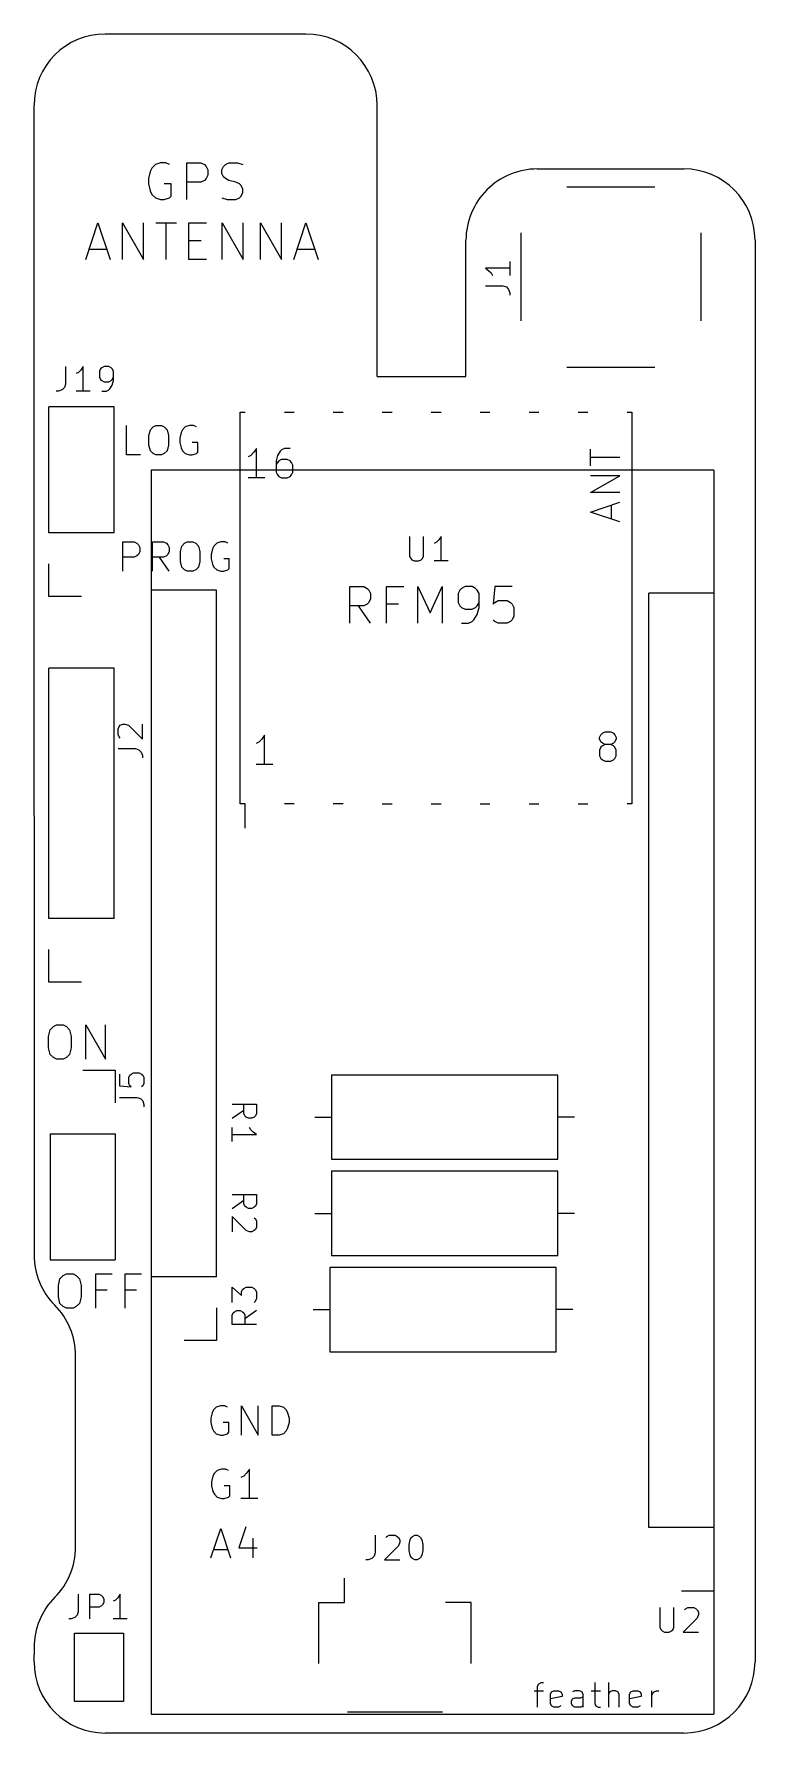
# Model space of a CAD drawing. Extents: x 5.7 to 35.2, y -68.7 to 0.7.
import ezdxf

# ---------------------------------------------------------------- set-up
doc = ezdxf.new("R2010")
doc.units = 0
doc.layers.get('0').update_dxf_attribs({"linetype": 'CONTINUOUS'})

msp = doc.modelspace()

# ---------------------------------------------------------------- linework, layer by layer
at = {"color": 7}
for points in [[(8.63854, 0.681838), (16.83766, 0.681838)], [(5.7277, -2.231542), (5.7277, -13.313562)], [(19.75104, -13.313562), (19.7485, -2.231542)], [(11.26236, -4.654702), (11.12012, -4.583582), (10.90422, -4.583582), (10.69086, -4.654702), (10.54862, -4.796942), (10.4775, -4.939182), (10.40638, -5.226202), (10.40638, -5.439562), (10.4775, -5.726582), (10.54862, -5.868822), (10.69086, -6.011062), (10.90422, -6.082182), (11.049, -6.082182), (11.26236, -6.011062), (11.33348, -5.939942), (11.33348, -5.439562), (11.049, -5.439562)], [(11.9761, -6.082182), (11.9761, -4.583582), (12.5476, -4.583582), (12.69238, -4.654702), (12.7635, -4.725822), (12.83462, -4.868062), (12.83462, -5.083962), (12.7635, -5.226202), (12.69238, -5.297322), (12.5476, -5.368442), (11.9761, -5.368442)], [(13.40612, -6.011062), (13.61948, -6.082182), (13.97762, -6.082182), (14.11986, -6.011062), (14.19098, -5.939942), (14.2621, -5.797702), (14.2621, -5.655462), (14.19098, -5.510682), (14.11986, -5.439562), (13.97762, -5.368442), (13.6906, -5.297322), (13.54836, -5.226202), (13.47724, -5.155082), (13.40612, -5.012842), (13.40612, -4.868062), (13.47724, -4.725822), (13.54836, -4.654702), (13.6906, -4.583582), (14.04874, -4.583582), (14.2621, -4.654702)], [(26.289, -4.829962), (32.27832, -4.829962)], [(27.49804, -5.558942), (31.09976, -5.558942)], [(7.84352, -8.533282), (8.3439, -7.032142), (8.84428, -8.533282)], [(9.34466, -8.533282), (9.34466, -7.032142), (10.20064, -8.533282), (10.20064, -7.032142)], [(10.70102, -7.032142), (11.557, -7.032142)], [(11.13028, -8.533282), (11.13028, -7.032142)], [(12.77366, -8.533282), (12.05738, -8.533282), (12.05738, -7.032142), (12.77366, -7.032142)], [(13.41628, -8.533282), (13.41628, -7.032142), (14.27226, -8.533282), (14.27226, -7.032142)], [(14.986, -8.533282), (14.986, -7.032142), (15.84452, -8.533282), (15.84452, -7.032142)], [(16.3449, -8.533282), (16.84274, -7.032142), (17.34312, -8.533282)], [(25.61844, -7.438542), (25.61844, -11.040262)], [(32.97936, -7.438542), (32.97936, -11.040262)], [(7.98576, -8.104022), (8.70204, -8.104022)], [(12.05738, -7.748422), (12.55776, -7.748422)], [(16.48714, -8.104022), (17.20088, -8.104022)], [(23.37816, -13.313562), (23.37816, -7.740802)], [(35.18916, -7.740802), (35.18916, -65.797582)], [(25.1714, -8.888882), (24.17064, -8.888882), (24.31542, -8.985402), (24.4094, -9.079382), (24.45766, -9.175902)], [(25.1714, -8.604402), (25.1714, -9.175902)], [(24.17064, -9.602622), (24.88692, -9.602622), (25.02916, -9.650882), (25.12314, -9.747402), (25.1714, -9.889642), (25.1714, -9.983622)], [(7.02056, -12.902082), (7.02056, -13.615822), (6.9723, -13.758062), (6.87578, -13.854582), (6.73354, -13.902842), (6.63956, -13.902842)], [(7.7343, -13.902842), (7.7343, -12.902082), (7.63778, -13.044322), (7.5438, -13.140842), (7.44728, -13.186562)], [(8.4963, -13.902842), (8.6868, -13.902842), (8.78078, -13.854582), (8.82904, -13.806322), (8.92302, -13.664082), (8.97128, -13.473582), (8.97128, -13.092582), (8.92302, -12.996062), (8.8773, -12.950342), (8.78078, -12.902082), (8.59028, -12.902082), (8.4963, -12.950342), (8.44804, -12.996062), (8.39978, -13.092582), (8.39978, -13.331342), (8.44804, -13.425322), (8.4963, -13.473582), (8.59028, -13.521842), (8.78078, -13.521842), (8.8773, -13.473582), (8.92302, -13.425322), (8.97128, -13.331342)], [(27.49804, -12.919862), (31.09976, -12.919862)], [(5.7277, -13.313562), (5.73024, -49.185982)], [(19.75104, -13.313562), (23.37816, -13.313562)], [(6.33984, -19.688962), (6.33984, -14.550542)], [(8.99922, -14.550542), (6.33984, -14.550542)], [(8.01878, -13.902842), (7.44728, -13.902842)], [(8.99922, -19.688962), (8.99922, -14.550542)], [(14.15796, -14.758822), (14.35862, -14.758822)], [(14.15796, -30.758282), (14.15796, -14.758822)], [(15.95882, -14.758822), (16.36014, -14.758822)], [(17.9578, -14.758822), (18.35912, -14.758822)], [(19.95932, -14.758822), (20.3581, -14.758822)], [(21.9583, -14.758822), (22.35962, -14.758822)], [(23.95982, -14.758822), (24.3586, -14.758822)], [(25.9588, -14.758822), (26.36012, -14.758822)], [(27.95778, -14.758822), (28.3591, -14.758822)], [(29.9593, -14.758822), (30.15996, -14.758822)], [(30.15996, -14.758822), (30.15996, -30.758282)], [(10.08126, -16.511422), (9.50976, -16.511422), (9.50976, -15.312542)], [(12.36726, -15.368422), (12.25296, -15.312542), (12.08278, -15.312542), (11.91006, -15.368422), (11.79576, -15.482722), (11.73988, -15.597022), (11.68146, -15.825622), (11.68146, -15.998342), (11.73988, -16.226942), (11.79576, -16.341242), (11.91006, -16.455542), (12.08278, -16.511422), (12.19708, -16.511422), (12.36726, -16.455542), (12.42568, -16.397122), (12.42568, -15.998342), (12.19708, -15.998342)], [(14.81836, -17.441062), (14.81836, -16.242182), (14.70406, -16.414902), (14.58976, -16.529202), (14.47546, -16.585082)], [(16.18996, -16.242182), (15.96136, -16.242182), (15.84706, -16.300602), (15.78864, -16.356482), (15.67434, -16.529202), (15.61846, -16.757802), (15.61846, -17.212462), (15.67434, -17.326762), (15.73276, -17.385182), (15.84706, -17.441062), (16.07566, -17.441062), (16.18996, -17.385182), (16.24584, -17.326762), (16.30426, -17.212462), (16.30426, -16.927982), (16.24584, -16.813682), (16.18996, -16.757802), (16.07566, -16.699382), (15.84706, -16.699382), (15.73276, -16.757802), (15.67434, -16.813682), (15.61846, -16.927982)], [(28.47086, -16.958462), (28.47086, -16.272662)], [(29.67228, -16.615562), (28.47086, -16.615562)], [(33.51022, -17.138802), (10.51814, -17.138802)], [(10.51814, -17.138802), (10.51814, -67.938802)], [(33.51022, -17.138802), (33.51022, -67.938802)], [(15.16126, -17.441062), (14.47546, -17.441062)], [(29.67228, -18.045582), (28.47086, -18.045582), (29.67228, -17.359782), (28.47086, -17.359782)], [(29.67228, -19.244462), (28.47086, -18.845682), (29.67228, -18.444362)], [(29.32938, -19.130162), (29.32938, -18.558662)], [(8.99922, -19.688962), (6.33984, -19.688962)], [(9.36498, -21.261222), (9.36498, -20.062342), (9.82218, -20.062342), (9.93648, -20.118222), (9.9949, -20.176642), (10.05078, -20.290942), (10.05078, -20.461122), (9.9949, -20.575422), (9.93648, -20.633842), (9.82218, -20.689722), (9.36498, -20.689722)], [(10.5664, -21.261222), (10.5664, -20.062342), (11.0236, -20.062342), (11.1379, -20.118222), (11.19378, -20.176642), (11.2522, -20.290942), (11.2522, -20.461122), (11.19378, -20.575422), (11.1379, -20.633842), (11.0236, -20.689722), (10.5664, -20.689722)], [(13.6525, -20.118222), (13.5382, -20.062342), (13.36548, -20.062342), (13.1953, -20.118222), (13.081, -20.232522), (13.02258, -20.346822), (12.9667, -20.575422), (12.9667, -20.748142), (13.02258, -20.976742), (13.081, -21.091042), (13.1953, -21.205342), (13.36548, -21.261222), (13.47978, -21.261222), (13.6525, -21.205342), (13.70838, -21.146922), (13.70838, -20.748142), (13.47978, -20.748142)], [(21.07692, -19.841362), (21.07692, -20.651622), (21.12518, -20.745602), (21.17344, -20.793862), (21.26742, -20.842122), (21.45792, -20.842122), (21.55444, -20.793862), (21.60016, -20.745602), (21.64842, -20.651622), (21.64842, -19.841362)], [(22.36216, -20.842122), (22.36216, -19.841362), (22.26818, -19.983602), (22.17166, -20.080122), (22.07768, -20.128382)], [(11.2522, -21.261222), (10.85088, -20.689722)], [(7.66826, -22.289922), (6.33984, -22.289922), (6.33984, -20.958962)], [(22.64918, -20.842122), (22.07768, -20.842122)], [(13.19022, -22.028302), (10.5283, -22.028302)], [(10.5283, -50.080062), (10.5283, -22.028302)], [(13.19022, -50.080062), (13.19022, -22.028302)], [(18.62836, -23.387202), (18.62836, -21.888602), (19.19986, -21.888602), (19.3421, -21.959722), (19.41322, -22.030842), (19.48434, -22.173082), (19.48434, -22.388982), (19.41322, -22.531222), (19.3421, -22.602342), (19.19986, -22.673462), (18.62836, -22.673462)], [(20.12696, -23.387202), (20.12696, -21.888602), (20.8407, -21.888602)], [(21.4122, -23.387202), (21.4122, -21.888602), (21.91258, -22.960482), (22.41296, -21.888602), (22.41296, -23.387202)], [(23.19782, -23.387202), (23.48484, -23.387202), (23.62708, -23.316082), (23.6982, -23.244962), (23.84298, -23.031602), (23.9141, -22.744582), (23.9141, -22.173082), (23.84298, -22.030842), (23.76932, -21.959722), (23.62708, -21.888602), (23.3426, -21.888602), (23.19782, -21.959722), (23.1267, -22.030842), (23.05558, -22.173082), (23.05558, -22.531222), (23.1267, -22.673462), (23.19782, -22.744582), (23.3426, -22.815702), (23.62708, -22.815702), (23.76932, -22.744582), (23.84298, -22.673462), (23.9141, -22.531222)], [(25.27046, -21.888602), (24.55672, -21.888602), (24.4856, -22.602342), (24.55672, -22.531222), (24.69896, -22.460102), (25.0571, -22.460102), (25.19934, -22.531222), (25.27046, -22.602342), (25.34158, -22.744582), (25.34158, -23.102722), (25.27046, -23.244962), (25.19934, -23.316082), (25.0571, -23.387202), (24.69896, -23.387202), (24.55672, -23.316082), (24.4856, -23.244962)], [(33.51022, -22.160382), (30.8483, -22.160382)], [(30.8483, -60.318802), (30.8483, -22.160382)], [(19.48434, -23.387202), (18.98396, -22.673462)], [(20.62734, -22.602342), (20.12696, -22.602342)], [(6.33984, -35.439502), (6.33984, -25.218542)], [(8.99922, -25.218542), (6.33984, -25.218542)], [(8.99922, -35.439502), (8.99922, -25.218542)], [(9.25576, -28.073502), (9.21004, -28.027782), (9.16178, -27.931262), (9.16178, -27.692502), (9.21004, -27.598522), (9.25576, -27.550262), (9.35228, -27.502002), (9.44626, -27.502002), (9.59104, -27.550262), (10.16254, -28.121762), (10.16254, -27.502002)], [(15.14856, -29.153002), (15.14856, -27.951582), (15.03426, -28.124302), (14.91996, -28.238602), (14.80566, -28.294482)], [(29.06522, -28.337662), (28.95092, -28.279242), (28.8925, -28.223362), (28.83662, -28.109062), (28.83662, -28.050642), (28.8925, -27.936342), (28.95092, -27.880462), (29.06522, -27.822042), (29.29382, -27.822042), (29.40812, -27.880462), (29.464, -27.936342), (29.52242, -28.050642), (29.52242, -28.109062), (29.464, -28.223362), (29.40812, -28.279242), (29.29382, -28.337662), (29.06522, -28.337662), (28.95092, -28.393542), (28.8925, -28.451962), (28.83662, -28.566262), (28.83662, -28.794862), (28.8925, -28.909162), (28.95092, -28.965042), (29.06522, -29.023462), (29.29382, -29.023462), (29.40812, -28.965042), (29.464, -28.909162), (29.52242, -28.794862), (29.52242, -28.566262), (29.464, -28.451962), (29.40812, -28.393542), (29.29382, -28.337662)], [(9.16178, -28.502762), (9.87552, -28.502762), (10.01776, -28.551022), (10.11428, -28.645002), (10.16254, -28.787242), (10.16254, -28.883762)], [(15.49146, -29.153002), (14.80566, -29.153002)], [(14.35862, -30.758282), (14.15796, -30.758282)], [(14.35862, -31.759042), (14.35862, -30.758282)], [(16.36014, -30.758282), (15.95882, -30.758282)], [(18.35912, -30.758282), (17.9578, -30.758282)], [(19.95932, -30.758282), (20.3581, -30.758282)], [(21.9583, -30.758282), (22.35962, -30.758282)], [(23.95982, -30.758282), (24.3586, -30.758282)], [(25.9588, -30.758282), (26.36012, -30.758282)], [(27.95778, -30.758282), (28.3591, -30.758282)], [(30.15996, -30.758282), (29.9593, -30.758282)], [(8.99922, -35.439502), (6.33984, -35.439502)], [(7.66826, -38.040462), (6.33984, -38.040462), (6.33984, -36.709502)], [(7.85114, -41.192602), (7.85114, -39.793062), (8.65124, -41.192602), (8.65124, -39.793062)], [(7.71906, -41.639642), (9.05002, -41.639642), (9.05002, -42.970602)], [(9.2202, -41.799662), (9.2202, -42.277182), (9.69772, -42.325442), (9.64946, -42.277182), (9.6012, -42.180662), (9.6012, -41.944442), (9.64946, -41.847922), (9.69772, -41.799662), (9.7917, -41.753942), (10.03046, -41.753942), (10.12698, -41.799662), (10.1727, -41.847922), (10.22096, -41.944442), (10.22096, -42.180662), (10.1727, -42.277182), (10.12698, -42.325442)], [(27.12974, -41.840302), (17.88922, -41.840302)], [(17.88922, -41.840302), (17.88922, -45.279462)], [(27.12974, -45.279462), (27.12974, -41.840302)], [(9.2202, -42.752162), (9.93648, -42.752162), (10.07872, -42.800422), (10.1727, -42.894402), (10.22096, -43.039182), (10.22096, -43.133162)], [(13.82522, -43.029022), (14.82344, -43.029022), (14.82344, -43.410022), (14.77772, -43.506542), (14.72946, -43.552262), (14.63294, -43.600522), (14.4907, -43.600522), (14.39672, -43.552262), (14.34846, -43.506542), (14.3002, -43.410022), (14.3002, -43.029022)], [(13.82522, -43.600522), (14.3002, -43.267782)], [(17.19834, -43.559882), (17.88922, -43.559882)], [(27.81808, -43.559882), (27.12974, -43.559882)], [(6.3881, -44.240602), (6.3881, -49.379022)], [(6.3881, -44.240602), (9.05002, -44.240602)], [(9.05002, -44.240602), (9.05002, -49.379022)], [(13.82522, -44.553022), (13.82522, -43.981522)], [(13.82522, -44.268542), (14.82344, -44.268542), (14.6812, -44.172022), (14.58722, -44.078042), (14.53896, -43.981522)], [(17.88922, -45.279462), (27.12974, -45.279462)], [(27.12974, -45.769682), (17.88922, -45.769682)], [(17.88922, -45.769682), (17.88922, -49.208842)], [(27.12974, -49.208842), (27.12974, -45.769682)], [(13.82522, -46.712022), (14.82344, -46.712022), (14.82344, -47.093022), (14.77772, -47.187002), (14.72946, -47.235262), (14.63294, -47.283522), (14.4907, -47.283522), (14.39672, -47.235262), (14.34846, -47.187002), (14.3002, -47.093022), (14.3002, -46.712022)], [(13.82522, -47.283522), (14.3002, -46.950782)], [(14.72946, -47.664522), (14.77772, -47.712782), (14.82344, -47.806762), (14.82344, -48.045522), (14.77772, -48.139502), (14.72946, -48.187762), (14.63294, -48.236022), (14.53896, -48.236022), (14.39672, -48.187762), (13.82522, -47.616262), (13.82522, -48.236022)], [(17.19834, -47.489262), (17.88922, -47.489262)], [(27.81808, -47.489262), (27.12974, -47.489262)], [(17.88922, -49.208842), (27.12974, -49.208842)], [(6.3881, -49.379022), (9.05002, -49.379022)], [(27.05862, -49.699062), (17.8181, -49.699062)], [(17.8181, -49.699062), (17.8181, -53.138222)], [(27.05862, -53.138222), (27.05862, -49.699062)], [(8.255, -51.362762), (8.255, -49.963222), (8.92302, -49.963222)], [(8.72236, -50.628702), (8.255, -50.628702)], [(9.45642, -51.362762), (9.45642, -49.963222), (10.1219, -49.963222)], [(9.92124, -50.628702), (9.45642, -50.628702)], [(13.19022, -50.080062), (10.5283, -50.080062)], [(13.82014, -51.124002), (13.82014, -50.504242), (14.20114, -50.836982), (14.20114, -50.694742), (14.2494, -50.598222), (14.29766, -50.552502), (14.39164, -50.504242), (14.6304, -50.504242), (14.72692, -50.552502), (14.77264, -50.598222), (14.8209, -50.694742), (14.8209, -50.979222), (14.77264, -51.075742), (14.72692, -51.124002)], [(13.19022, -51.350062), (13.19022, -52.678482)], [(14.8209, -52.028242), (13.82014, -52.028242), (13.82014, -51.647242), (13.8684, -51.550722), (13.91666, -51.502462), (14.01064, -51.456742), (14.15542, -51.456742), (14.2494, -51.502462), (14.29766, -51.550722), (14.34592, -51.647242), (14.34592, -52.028242)], [(14.8209, -51.456742), (14.34592, -51.789482)], [(17.12976, -51.418642), (17.8181, -51.418642)], [(27.7495, -51.418642), (27.05862, -51.418642)], [(13.19022, -52.678482), (11.85926, -52.678482)], [(7.42696, -61.111282), (7.42696, -53.293162)], [(17.8181, -53.138222), (27.05862, -53.138222)], [(13.63472, -55.398822), (13.52042, -55.342942), (13.3477, -55.342942), (13.17752, -55.398822), (13.06322, -55.513122), (13.00734, -55.627422), (12.94892, -55.856022), (12.94892, -56.028742), (13.00734, -56.257342), (13.06322, -56.371642), (13.17752, -56.485942), (13.3477, -56.541822), (13.462, -56.541822), (13.63472, -56.485942), (13.6906, -56.427522), (13.6906, -56.028742), (13.462, -56.028742)], [(14.20622, -56.541822), (14.20622, -55.342942), (14.89202, -56.541822), (14.89202, -55.342942)], [(13.67282, -57.989622), (13.55852, -57.931202), (13.3858, -57.931202), (13.21562, -57.989622), (13.10132, -58.103922), (13.0429, -58.218222), (12.98702, -58.446822), (12.98702, -58.617002), (13.0429, -58.845602), (13.10132, -58.959902), (13.21562, -59.074202), (13.3858, -59.132622), (13.5001, -59.132622), (13.67282, -59.074202), (13.7287, -59.018322), (13.7287, -58.617002), (13.5001, -58.617002)], [(14.5288, -59.132622), (14.5288, -57.931202), (14.4145, -58.103922), (14.3002, -58.218222), (14.1859, -58.274102)], [(14.8717, -59.132622), (14.1859, -59.132622)], [(12.95654, -61.553242), (13.35786, -60.351822), (13.75664, -61.553242)], [(14.38656, -60.295942), (14.09954, -61.151922), (14.84376, -61.151922)], [(33.51022, -60.318802), (30.8483, -60.318802)], [(14.67104, -60.753142), (14.67104, -61.553242)], [(19.66976, -60.631222), (19.66976, -61.344962), (19.6215, -61.489742), (19.52752, -61.583722), (19.38274, -61.631982), (19.28876, -61.631982)], [(20.09902, -60.727742), (20.14474, -60.679482), (20.24126, -60.631222), (20.48002, -60.631222), (20.574, -60.679482), (20.62226, -60.727742), (20.67052, -60.821722), (20.67052, -60.918242), (20.62226, -61.060482), (20.05076, -61.631982), (20.67052, -61.631982)], [(13.07084, -61.210342), (13.64234, -61.210342)], [(33.51022, -61.588802), (33.51022, -62.919762), (32.17926, -62.919762)], [(17.36852, -65.873782), (17.36852, -63.374422), (18.42008, -63.374422), (18.42008, -62.383822)], [(7.53618, -63.041682), (7.53618, -63.755422), (7.48792, -63.900202), (7.39394, -63.994182), (7.24916, -64.042442), (7.15518, -64.042442)], [(8.01116, -64.042442), (8.01116, -63.041682), (8.39216, -63.041682), (8.48868, -63.089942), (8.5344, -63.138202), (8.58266, -63.232182), (8.58266, -63.374422), (8.5344, -63.470942), (8.48868, -63.519202), (8.39216, -63.564922), (8.01116, -63.564922)], [(9.25068, -64.042442), (9.25068, -63.041682), (9.15416, -63.183922), (9.06018, -63.280442), (8.96366, -63.328702)], [(23.58898, -65.873782), (23.58898, -63.374422), (22.53996, -63.374422)], [(31.30296, -63.587782), (31.30296, -64.398042), (31.35122, -64.492022), (31.39948, -64.540282), (31.49346, -64.588542), (31.68396, -64.588542), (31.78048, -64.540282), (31.82874, -64.492022), (31.87446, -64.398042), (31.87446, -63.587782)], [(32.30372, -63.681762), (32.35198, -63.636042), (32.44596, -63.587782), (32.68472, -63.587782), (32.78124, -63.636042), (32.82696, -63.681762), (32.87522, -63.778282), (32.87522, -63.872262), (32.82696, -64.017042), (32.25546, -64.588542), (32.87522, -64.588542)], [(9.53516, -64.042442), (8.96366, -64.042442)], [(5.73024, -65.221002), (5.7277, -65.797582)], [(26.162, -66.986302), (26.543, -66.986302)], [(26.30424, -67.651782), (26.30424, -66.795802), (26.3525, -66.699282), (26.44648, -66.651022), (26.543, -66.651022)], [(27.25674, -67.603522), (27.16022, -67.651782), (26.96972, -67.651782), (26.87574, -67.603522), (26.82748, -67.509542), (26.82748, -67.128542), (26.87574, -67.032022), (26.96972, -66.986302), (27.16022, -66.986302), (27.25674, -67.032022), (27.305, -67.128542), (27.305, -67.222522), (26.82748, -67.319042)], [(28.16098, -67.603522), (28.067, -67.651782), (27.82824, -67.651782), (27.73172, -67.603522), (27.686, -67.509542), (27.686, -67.413022), (27.73172, -67.319042), (27.82824, -67.270782), (28.067, -67.270782), (28.16098, -67.222522)], [(28.16098, -67.651782), (28.16098, -67.128542), (28.11272, -67.032022), (28.01874, -66.986302), (27.82824, -66.986302), (27.73172, -67.032022)], [(28.49372, -66.986302), (28.87472, -66.986302)], [(28.6385, -66.651022), (28.6385, -67.509542), (28.68422, -67.603522), (28.78074, -67.651782), (28.87472, -67.651782)], [(29.21, -67.651782), (29.21, -66.651022)], [(29.63672, -67.651782), (29.63672, -67.128542), (29.591, -67.032022), (29.49448, -66.986302), (29.35224, -66.986302), (29.25572, -67.032022), (29.21, -67.080282)], [(30.49524, -67.603522), (30.39872, -67.651782), (30.20822, -67.651782), (30.11424, -67.603522), (30.06598, -67.509542), (30.06598, -67.128542), (30.11424, -67.032022), (30.20822, -66.986302), (30.39872, -66.986302), (30.49524, -67.032022), (30.5435, -67.128542), (30.5435, -67.222522), (30.06598, -67.319042)], [(30.97022, -67.651782), (30.97022, -66.986302)], [(30.97022, -67.176802), (31.01848, -67.080282), (31.06674, -67.032022), (31.16072, -66.986302), (31.25724, -66.986302)], [(10.51814, -67.938802), (33.51022, -67.938802)], [(18.53946, -67.844822), (22.41804, -67.844822)], [(8.64108, -68.708422), (32.27832, -68.708422)]]:
    msp.add_lwpolyline(points, dxfattribs=at)
for points in [[(10.71118, -15.312542), (10.93978, -15.312542), (11.05408, -15.368422), (11.16838, -15.482722), (11.22426, -15.711322), (11.22426, -16.112642), (11.16838, -16.341242), (11.05408, -16.455542), (10.93978, -16.511422), (10.71118, -16.511422), (10.59688, -16.455542), (10.48258, -16.341242), (10.42416, -16.112642), (10.42416, -15.711322), (10.48258, -15.482722), (10.59688, -15.368422)], [(11.99388, -20.062342), (12.22248, -20.062342), (12.33678, -20.118222), (12.45108, -20.232522), (12.5095, -20.461122), (12.5095, -20.862442), (12.45108, -21.091042), (12.33678, -21.205342), (12.22248, -21.261222), (11.99388, -21.261222), (11.87958, -21.205342), (11.76528, -21.091042), (11.7094, -20.862442), (11.7094, -20.461122), (11.76528, -20.232522), (11.87958, -20.118222)], [(6.65226, -39.793062), (6.91896, -39.793062), (7.05104, -39.859102), (7.18566, -39.993722), (7.2517, -40.260422), (7.2517, -40.725242), (7.18566, -40.991942), (7.05104, -41.126562), (6.91896, -41.192602), (6.65226, -41.192602), (6.52018, -41.126562), (6.38556, -40.991942), (6.31952, -40.725242), (6.31952, -40.260422), (6.38556, -39.993722), (6.52018, -39.859102)], [(7.05612, -49.963222), (7.32282, -49.963222), (7.4549, -50.029262), (7.58952, -50.163882), (7.65556, -50.430582), (7.65556, -50.895402), (7.58952, -51.162102), (7.4549, -51.296722), (7.32282, -51.362762), (7.05612, -51.362762), (6.9215, -51.296722), (6.78942, -51.162102), (6.72338, -50.895402), (6.72338, -50.430582), (6.78942, -50.163882), (6.9215, -50.029262)], [(15.46352, -56.541822), (15.46352, -55.342942), (15.748, -55.342942), (15.92072, -55.398822), (16.03502, -55.513122), (16.0909, -55.627422), (16.14932, -55.856022), (16.14932, -56.028742), (16.0909, -56.257342), (16.03502, -56.371642), (15.92072, -56.485942), (15.748, -56.541822)], [(21.28774, -60.631222), (21.38426, -60.631222), (21.47824, -60.679482), (21.5265, -60.727742), (21.57476, -60.821722), (21.62302, -61.012222), (21.62302, -61.250982), (21.57476, -61.441482), (21.5265, -61.535462), (21.47824, -61.583722), (21.38426, -61.631982), (21.28774, -61.631982), (21.19376, -61.583722), (21.1455, -61.535462), (21.09724, -61.441482), (21.05152, -61.250982), (21.05152, -61.012222), (21.09724, -60.821722), (21.1455, -60.727742), (21.19376, -60.679482)], [(9.38022, -64.629182), (9.38022, -67.428262), (7.3787, -67.428262), (7.3787, -64.629182)]]:
    msp.add_lwpolyline(points, close=True, dxfattribs=at)
for points in [[(8.64075, 0.679697), (7.032846, 0.679697), (5.72938, -0.623765), (5.729376, -2.231669)], [(19.75071, -2.231669), (19.750706, -0.623765), (18.447241, 0.679697), (16.839336, 0.679697)], [(26.29027, -4.830699), (25.518121, -4.830692), (24.777596, -5.137422), (24.231602, -5.683412)], [(35.190176, -7.742072), (35.190176, -6.134175), (33.886725, -4.830713), (32.278828, -4.830699)], [(24.231602, -5.683412), (23.685608, -6.229401), (23.378871, -6.969924), (23.378871, -7.742072)], [(5.731561, -49.185982), (5.731563, -49.956147), (6.036731, -50.694933), (6.580251, -51.240588)], [(7.428916, -53.295194), (7.428914, -52.52503), (7.123746, -51.786243), (6.580226, -51.240588)], [(6.580226, -63.16792), (7.123746, -62.622265), (7.428914, -61.883479), (7.428916, -61.113314)], [(6.580251, -63.16792), (6.036731, -63.713575), (5.731563, -64.452362), (5.731561, -65.222526)], [(5.73024, -65.79936), (5.730254, -67.407258), (7.033716, -68.710708), (8.641613, -68.710708)], [(32.278828, -68.710708), (33.886715, -68.710694), (35.190162, -67.407248), (35.190176, -65.79936)]]:
    msp.add_open_spline(points, degree=3, dxfattribs=at)

doc.saveas('drawing.dxf')
